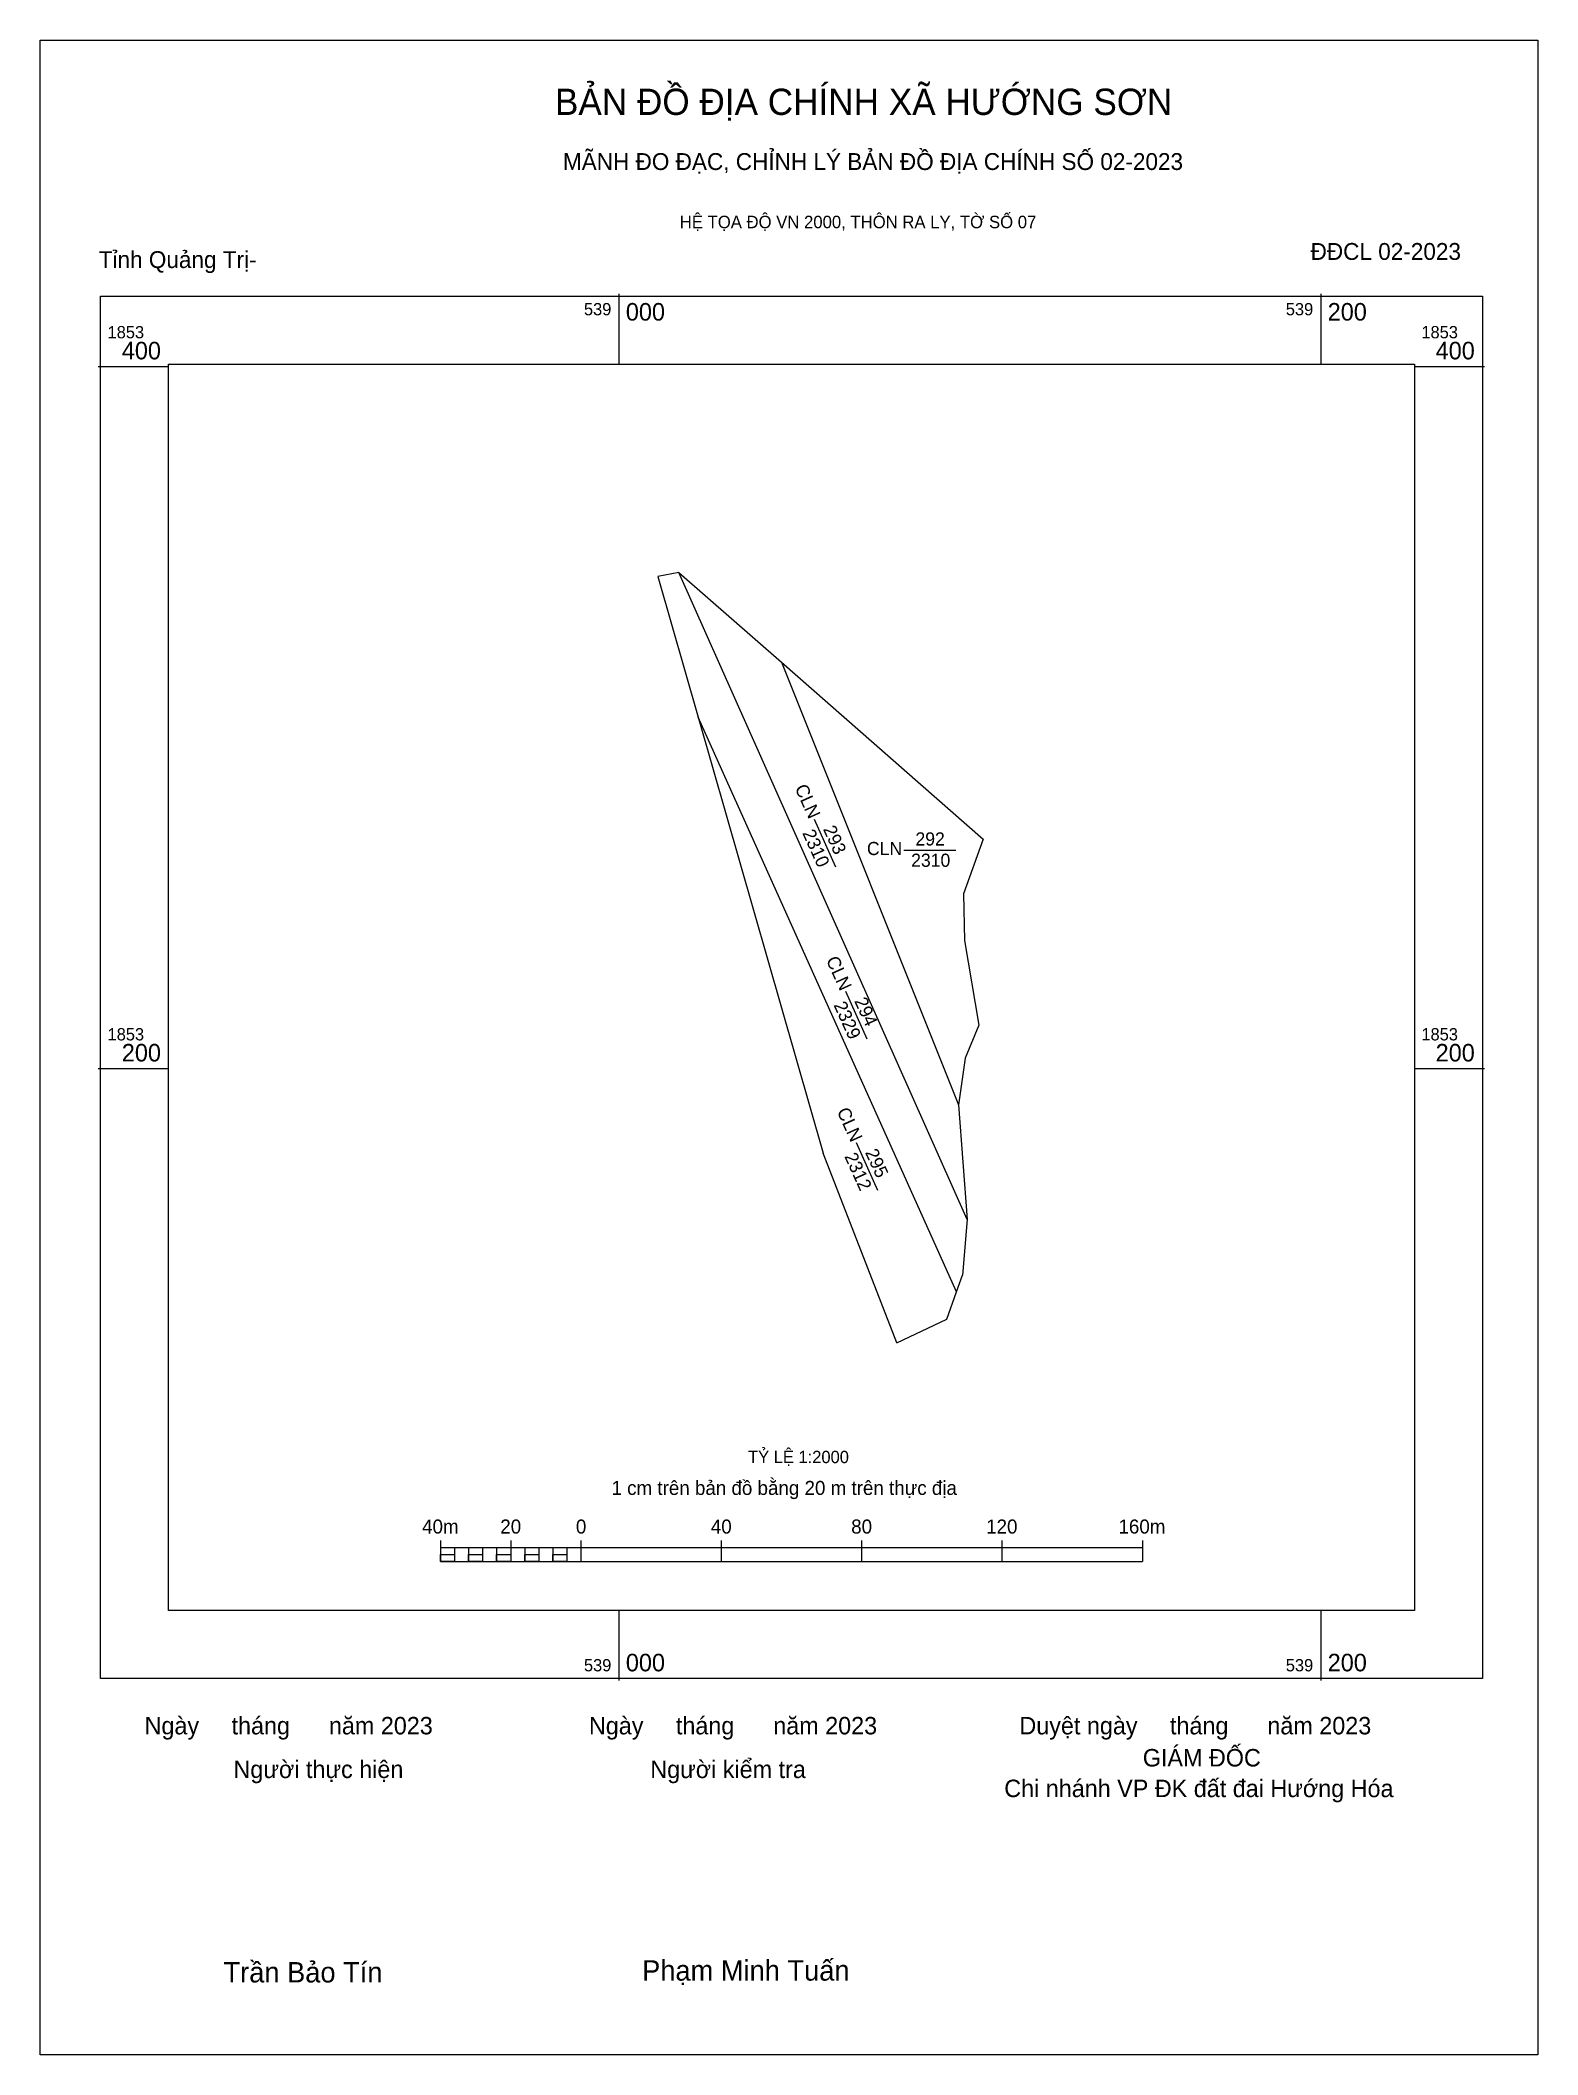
# Model space of a CAD drawing. Extents: x 538835 to 539262, y 1852919 to 1853493.
import ezdxf

# ---------------------------------------------------------------- set-up
doc = ezdxf.new("R2010")
doc.units = 0
for name, color, linetype in [('Level 10', 7, 'Continuous'), ('Level 13', 7, 'Continuous'), ('Level 15', 7, 'Continuous'), ('Level 23', 7, 'Continuous'), ('Level 27', 7, 'Continuous'), ('Level 6', 7, 'Continuous'), ('Level 62', 7, 'Continuous'), ('Level 63', 7, 'Continuous'), ('Level 9', 7, 'Continuous')]:
    doc.layers.add(name, color=color, linetype=linetype)

msp = doc.modelspace()

# ---------------------------------------------------------------- linework, layer by layer
at = {"layer": 'Level 10'}
for p, q in [((539017.1, 1853341.33), (539011.13, 1853340.12)), ((539011.13, 1853340.12), (539022.64, 1853300.04)), ((539046.31, 1853315.73), (539103.8, 1853265.34)), ((539096.27, 1853136.4), (539022.64, 1853300.04)), ((539022.64, 1853300.04), (539058.27, 1853175.92)), ((539103.8, 1853265.34), (539098.24, 1853249.71)), ((539098.24, 1853249.71), (539098.51, 1853236.48)), ((539098.51, 1853236.48), (539102.58, 1853212.3)), ((539079.22, 1853121.89), (539058.27, 1853175.92)), ((539099.28, 1853157.03), (539097.96, 1853141.13)), ((539096.27, 1853136.4), (539097.96, 1853141.13)), ((539093.46, 1853128.59), (539096.27, 1853136.4)), ((539079.22, 1853121.89), (539093.46, 1853128.59))]:
    msp.add_line(p, q, dxfattribs=at)
msp.add_lwpolyline([(539099.28, 1853157.03), (539017.1, 1853341.33), (539046.31, 1853315.73), (539096.83, 1853189.68)], close=True, dxfattribs=at)
at = {"layer": 'Level 13'}
for p, q in [((539055.64, 1853270.98), (539061.76, 1853257.47)), ((539081.18, 1853262.17), (539096.01, 1853262.17)), ((539064.55, 1853222), (539070.67, 1853208.49)), ((539067.63, 1853178.88), (539073.75, 1853165.38))]:
    msp.add_line(p, q, dxfattribs=at)
at = {"layer": 'Level 15'}
msp.add_lwpolyline([(538835.14, 1853492.9), (539261.85, 1853492.9), (539261.85, 1852919.06), (538835.14, 1852919.06)], close=True, dxfattribs=at)
at = {"layer": 'Level 23'}
for p, q in [((539102.58, 1853212.3), (539098.66, 1853202.9)), ((539098.66, 1853202.9), (539096.83, 1853189.68))]:
    msp.add_line(p, q, dxfattribs=at)
at = {"layer": 'Level 27'}
for p, q in [((539017.1, 1853341.33), (539017.09, 1853341.34)), ((539017.1, 1853341.33), (539017.09, 1853341.33)), ((539046.31, 1853315.73), (539046.32, 1853315.72)), ((539096.83, 1853189.68), (539096.83, 1853189.7)), ((539099.28, 1853157.03), (539099.28, 1853157.01))]:
    msp.add_line(p, q, dxfattribs=at)
at = {"layer": 'Level 62'}
msp.add_lwpolyline([(538871.68, 1853400.67), (539226.7, 1853400.67), (539226.7, 1853045.65), (538871.68, 1853045.65)], close=True, dxfattribs=at)
at = {"layer": 'Level 63'}
for p, q in [((539000, 1853420.67), (539000, 1853400.67)), ((539200, 1853420.67), (539200, 1853400.67)), ((538851.68, 1853400), (538871.68, 1853400)), ((539226.7, 1853400), (539246.7, 1853400)), ((538851.68, 1853200), (538871.68, 1853200)), ((539226.7, 1853200), (539246.7, 1853200)), ((538949.19, 1853065.52), (538949.19, 1853059.52)), ((538949.19, 1853063.52), (539149.19, 1853063.52)), ((538953.19, 1853063.52), (538953.19, 1853059.52)), ((538957.19, 1853063.52), (538957.19, 1853059.52)), ((538961.19, 1853063.52), (538961.19, 1853059.52)), ((538965.19, 1853063.52), (538965.19, 1853059.52)), ((538969.19, 1853065.52), (538969.19, 1853059.52)), ((538969.19, 1853063.52), (538969.19, 1853059.52)), ((538973.19, 1853063.52), (538973.19, 1853059.52)), ((538977.19, 1853063.52), (538977.19, 1853059.52)), ((538981.19, 1853063.52), (538981.19, 1853059.52)), ((538985.19, 1853063.52), (538985.19, 1853059.52)), ((538989.19, 1853065.52), (538989.19, 1853059.52)), ((538989.19, 1853063.52), (538989.19, 1853059.52)), ((539029.19, 1853065.52), (539029.19, 1853059.52)), ((539069.19, 1853065.52), (539069.19, 1853059.52)), ((539109.19, 1853065.52), (539109.19, 1853059.52)), ((539149.19, 1853065.52), (539149.19, 1853059.52)), ((538949.19, 1853059.52), (539149.19, 1853059.52)), ((539000, 1853045.65), (539000, 1853025.65)), ((539200, 1853045.65), (539200, 1853025.65))]:
    msp.add_line(p, q, dxfattribs=at)
for points in [[(538852.31, 1853420.05), (539246.08, 1853420.05), (539246.08, 1853026.27), (538852.31, 1853026.27)], [(538949.19, 1853061.52), (538953.19, 1853061.52), (538953.19, 1853059.52), (538949.19, 1853059.52)], [(538949.19, 1853061.52), (538953.19, 1853061.52), (538953.19, 1853059.52), (538949.19, 1853059.52)], [(538957.19, 1853061.52), (538961.19, 1853061.52), (538961.19, 1853059.52), (538957.19, 1853059.52)], [(538965.19, 1853061.52), (538969.19, 1853061.52), (538969.19, 1853059.52), (538965.19, 1853059.52)], [(538973.19, 1853061.52), (538977.19, 1853061.52), (538977.19, 1853059.52), (538973.19, 1853059.52)], [(538981.19, 1853061.52), (538985.19, 1853061.52), (538985.19, 1853059.52), (538981.19, 1853059.52)]]:
    msp.add_lwpolyline(points, close=True, dxfattribs=at)

# ---------------------------------------------------------------- texts
at = {"layer": 'Level 13'}
for s, p in [('CLN', (539050.06, 1853279.94)), ('2310', (539052.21, 1853267.1)), ('293', (539058.12, 1853268.21)), ('CLN', (539058.97, 1853230.96)), ('2329', (539061.13, 1853218.09)), ('294', (539067.02, 1853219.25)), ('CLN', (539062.05, 1853187.85)), ('2312', (539064.2, 1853175)), ('295', (539070.11, 1853176.11))]:
    msp.add_text(s, height=3.75, rotation=294.38234, dxfattribs=at).set_placement(p)
for s, p in [('CLN', (539070.71, 1853260.79)), ('292', (539084.53, 1853263.52)), ('2310', (539083.3, 1853257.45))]:
    msp.add_text(s, height=3.75, dxfattribs=at).set_placement(p)
at = {"layer": 'Level 6'}
msp.add_text('TỶ LỆ 1:2000', height=3.5158, dxfattribs=at).set_placement((539036.82, 1853087.58))
at = {"layer": 'Level 63'}
for s, height, p in [('BẢN ĐỒ ĐỊA CHÍNH XÃ HƯỚNG SƠN', 7.4873, (538981.8, 1853471.63)), ('MÃNH ĐO ĐẠC, CHỈNH LÝ BẢN ĐỒ ĐỊA CHÍNH SỐ 02-2023', 4.8044, (538984.07, 1853455.95)), ('HỆ TỌA ĐỘ VN 2000, THÔN RA LY, TỜ SỐ 07', 3.5565, (539017.37, 1853439.36)), ('539', 3.5, (538990.06, 1853414.55)), ('000', 5, (539002, 1853413.05)), ('539', 3.5, (539190.06, 1853414.55)), ('200', 5, (539202, 1853413.05)), ('1853', 3.5, (538854.31, 1853408)), ('1853', 3.5, (539228.7, 1853408)), ('400', 5, (538858.37, 1853402)), ('400', 5, (539232.76, 1853402)), ('1853', 3.5, (538854.31, 1853208)), ('200', 5, (538858.37, 1853202)), ('1853', 3.5, (539228.7, 1853208)), ('200', 5, (539232.76, 1853202)), ('1 cm trên bản đồ bằng 20 m trên thực địa', 4, (538997.91, 1853078.52)), ('40m', 4, (538943.94, 1853067.52)), ('20', 4, (538966.22, 1853067.52)), ('0', 4, (538987.77, 1853067.52)), ('40', 4, (539026.22, 1853067.52)), ('80', 4, (539066.22, 1853067.52)), ('120', 4, (539104.67, 1853067.52)), ('160m', 4, (539142.38, 1853067.52)), ('539', 3.5, (538990.06, 1853028.27)), ('000', 5, (539002, 1853028.27)), ('539', 3.5, (539190.06, 1853028.27)), ('200', 5, (539202, 1853028.27)), ('Ngày     tháng      năm 2023', 4.9766, (538864.86, 1853010.31)), ('Ngày     tháng      năm 2023', 4.9766, (538991.48, 1853010.31)), ('Duyệt ngày     tháng      năm 2023', 4.9766, (539114.15, 1853010.31)), ('GIÁM ĐỐC', 4.977, (539149.3, 1853001.17)), ('Người thực hiện', 4.9766, (538890.19, 1852997.87)), ('Người kiểm tra', 4.9766, (539008.97, 1852997.87)), ('Chi nhánh VP ĐK đất đai Hướng Hóa', 4.9766, (539109.83, 1852992.44)), ('Trần Bảo Tín', 5.8048, (538887.35, 1852939.65)), ('Phạm Minh Tuấn', 5.8048, (539006.64, 1852940.17))]:
    msp.add_text(s, height=height, dxfattribs=at).set_placement(p)
at = {"layer": 'Level 9'}
for s, p in [('Tỉnh Quảng Trị-', (538851.79, 1853428.02)), ('ĐĐCL 02-2023', (539197.12, 1853430.34))]:
    msp.add_text(s, height=4.8044, dxfattribs=at).set_placement(p)

doc.saveas('drawing.dxf')
